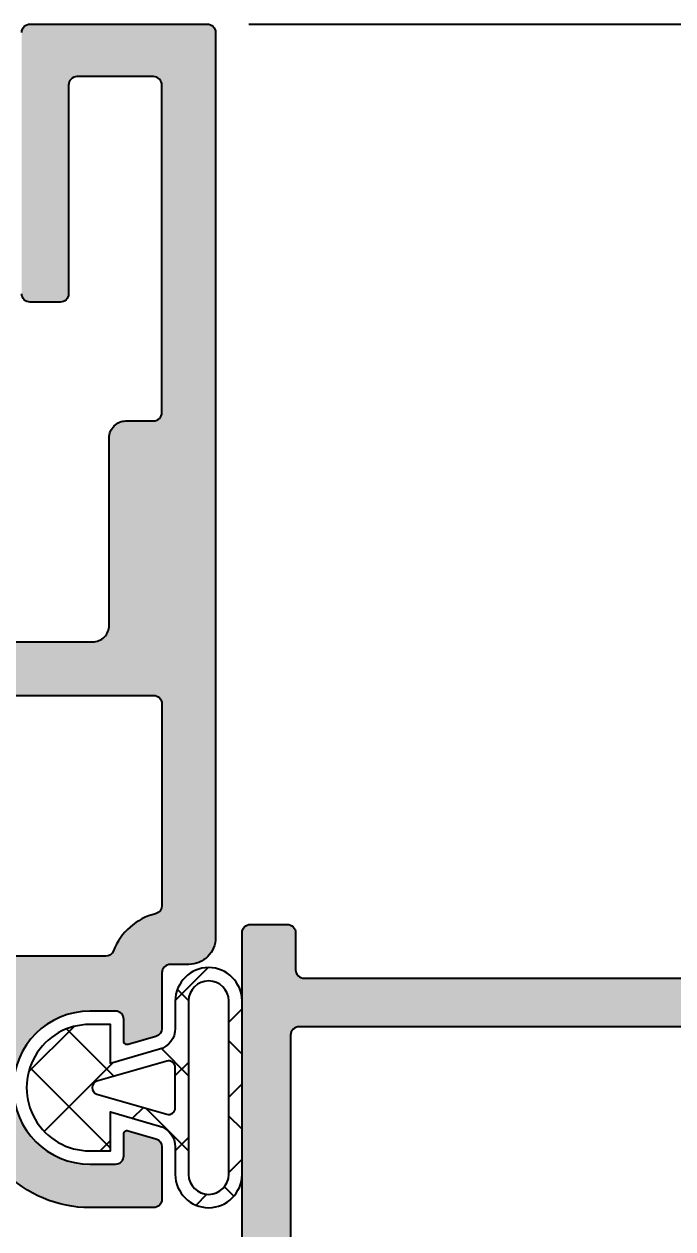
# Model space of a CAD drawing. Header units: millimetres. Extents: x -17234 to -8874, y -2869 to 1211.
# Drawn here: x -16336.39 to -16317.01, y -664.9 to -628.91 of the extents above; entities that cross this region are included whole.
import ezdxf

# ---------------------------------------------------------------- set-up
doc = ezdxf.new("R2010")
doc.units = ezdxf.units.MM
doc.linetypes.add('ACAD_ISO07W100', pattern=[3, 0, -3])
doc.layers.get('Defpoints').update_dxf_attribs({"linetype": 'ACAD_ISO07W100', "true_color": 0x105689})
for name, color, linetype in [('Dim', 5, 'Continuous'), ('Gasket EPDM', 32, 'Continuous'), ('Gasket Silicone', 20, 'Continuous'), ('Profile', 1, 'Continuous')]:
    doc.layers.add(name, color=color, linetype=linetype)
doc.styles.add('TXT', font='techb___.ttf')
doc.dimstyles.new('ISO-25$0', dxfattribs={"dimtxt": 2.5, "dimasz": 2.5, "dimexe": 1.25, "dimexo": 0.625, "dimtad": 1, "dimtxsty": 'TXT', "dimcen": 2.5, "dimclrd": 5, "dimclre": 5, "dimclrt": 2, "dimadec": 0, "dimazin": 0, "dimtfac": 1, "dimtmove": 0, "dimatfit": 3, "dimfxl": 1, "dimarcsym": 0})

# ---------------------------------------------------------------- blocks, each defined once
blk = doc.blocks.new('*D84')
at = {"layer": 'Defpoints', "color": 0, "transparency": 16777216}
for p in [(-16330.92153387647, -628.9137427303053), (-16248.2118407589, -690.413742730313), (-16197.46410221403, -690.413742730313)]:
    blk.add_point(p, dxfattribs=at)
at = {"layer": 'Dim', "color": 5, "lineweight": -2, "transparency": 16777216}
for p, q in [((-16329.67153387647, -628.9137427303053), (-16194.96410221403, -628.9137427303053)), ((-16197.46410221403, -633.9137427303053), (-16197.46410221403, -685.413742730313)), ((-16246.9618407589, -690.413742730313), (-16194.96410221403, -690.413742730313))]:
    blk.add_line(p, q, dxfattribs=at)
at = {"layer": 'Dim', "color": 5, "transparency": 16777216}
for points in [[(-16198.29743554736, -633.9137427303053), (-16196.63076888069, -633.9137427303053), (-16197.46410221403, -628.9137427303053)], [(-16198.29743554736, -685.413742730313), (-16196.63076888069, -685.413742730313), (-16197.46410221403, -690.413742730313)]]:
    blk.add_solid(points, dxfattribs=at)
at = {"layer": 'Dim', "color": 2, "transparency": 16777216, "char_height": 5, "attachment_point": 5, "rotation": 90, "style": 'TXT'}
for s, insert in [('[2 13/32"]', (-16192.71629519648, -659.6637427303118)), ('61,5', (-16201.65269870526, -659.6637427303118))]:
    blk.add_mtext(s, dxfattribs=dict(at, insert=insert))

msp = doc.modelspace()

# ---------------------------------------------------------------- hatches: boundary and pattern name
at = {"layer": 'Gasket EPDM', "ltscale": 0.5}
h = msp.add_hatch(dxfattribs=at)
h.set_pattern_fill('ANSI37', color=256, scale=0.5, style=0)
h.set_pattern_definition([(45, (1129.306216342567, -68.55554387392306), (-1.122532015133644, 1.122532015133644), []), (135, (1129.306216342567, -68.55554387392306), (-1.122532015133644, -1.122532015133644), [])])
edge = h.paths.add_edge_path(flags=16)
edge.add_line((-16330.27465887748, -663.277421522401), (-16330.27465887748, -658.0917965227472))
edge.add_arc((-16330.87622137762, -658.0980793311453), 0.6015953085371765, 0.598383902964518, 179.4016160970355)
edge.add_line((-16331.47778387776, -658.0917965227472), (-16331.47778387772, -663.2774215224357))
edge.add_arc((-16330.8762213776, -663.2711387140204), 0.6015953085155302, 180.5983839046319, 359.4016160986703)
edge = h.paths.add_edge_path(flags=16)
edge.add_arc((-16332.07309637776, -661.2891303448075), 0.1984374999993312, 253.8556612154864, 359.9999999998031)
edge.add_line((-16331.87465887776, -661.2891303448082), (-16331.87465887776, -660.080087700317))
edge.add_arc((-16332.07309637776, -660.0800877003186), 0.1984375000029104, 4.595545893572761e-10, 106.1443387832034)
edge.add_line((-16332.12827352733, -659.8894757290998), (-16334.2166199128, -660.4939970513309))
edge.add_arc((-16334.16144276322, -660.6846090225473), 0.1984374999996301, 106.1443387833951, 253.8556612154956)
edge.add_line((-16334.2166199128, -660.8752209937625), (-16332.12827352733, -661.4797423160226))
edge = h.paths.add_edge_path()
edge.add_line((-16334.42653387753, -662.5727340225428), (-16333.80840887766, -662.5727340225428))
edge.add_line((-16333.80840887766, -662.5727340225428), (-16333.80840887766, -661.4065555460916))
edge.add_line((-16333.80840887766, -661.4065555460916), (-16332.34455282715, -661.8303033503008))
edge.add_arc((-16332.52553387776, -662.4555106158896), 0.6508749999996938, 4.0029135561781004e-10, 73.85566121598788, ccw=False)
edge.add_line((-16331.87465887776, -662.455510615885), (-16331.87465887771, -663.2774215224473))
edge.add_arc((-16330.8762213776, -663.2711518373801), 0.9984571851563216, 180.3597839340105, 359.6402160693035)
edge.add_line((-16329.87778387748, -663.2774215223895), (-16329.87778387748, -658.0917965227472))
edge.add_arc((-16330.87622137762, -658.0980662077857), 0.9984571851779684, 0.3597839323521338, 179.6402160676479)
edge.add_line((-16331.87465887776, -658.0917965227472), (-16331.87465887776, -658.913707429243))
edge.add_arc((-16332.52553387774, -658.9137074292447), 0.6508749999848078, -73.85566122028348, 1.5012346921139397e-10, ccw=False)
edge.add_line((-16332.34455282718, -659.538914694833), (-16333.80840887767, -659.9626624990046))
edge.add_line((-16333.80840887767, -659.9626624990046), (-16333.80840887766, -658.796484022565))
edge.add_line((-16333.80840887766, -658.796484022565), (-16334.42653387755, -658.796484022565))
edge.add_arc((-16334.42653387754, -660.6846090225539), 1.888124999988918, 90.00000000033117, 270.0000000004416)
at = {"layer": 'Gasket Silicone', "ltscale": 0.5}
h = msp.add_hatch(color=1, dxfattribs=at)
h.dxf.hatch_style = 1
edge = h.paths.add_edge_path(flags=16)
edge.add_arc((-16332.02153615542, -657.2531585134402), 1.819997244689767, 103.9777522118697, 158.8533392429403)
edge.add_arc((-16333.95213986164, -656.5063938365813), 0.2499998937265898, 269.9999966007455, 338.85338486417874, ccw=False)
edge.add_line((-16333.95213987647, -656.7563937303078), (-16337.82124987646, -656.7563937303078))
edge.add_arc((-16337.8212504564, -657.5563934848436), 0.7999997545360712, 89.9999584647644, 215.4309733221216)
edge.add_arc((-16340.02125037647, -659.1216415990123), 1.900000487535937, -215.4309470492293, 35.43094704881719, ccw=False)
edge.add_arc((-16342.22125055411, -657.5563937845284), 0.7999997906811854, 324.5690548620934, 421.7291144374652)
edge.add_arc((-16341.72392787663, -656.6316399173281), 0.2500000000017152, 180.0000000002345, 241.7291144378907, ccw=False)
edge.add_line((-16341.97392787664, -656.6316399173292), (-16341.97392787664, -649.2181784482066))
edge.add_arc((-16341.72392787663, -649.2181784482109), 0.250000000003638, 89.99999999916622, 179.9999999990099, ccw=False)
edge.add_line((-16341.72392787663, -648.968178448208), (-16332.52153387646, -648.968178448208))
edge.add_arc((-16332.52153387647, -649.2181784482066), 0.2499999999985221, -1.3026806300331373e-09, 89.99999999874939, ccw=False)
edge.add_line((-16332.27153387647, -649.2181784482123), (-16332.27153387647, -655.2444547345019))
edge.add_arc((-16332.52153387647, -655.2444547345012), 0.249999999998181, 283.97775221152926, 359.9999999998437, ccw=False)
edge = h.paths.add_edge_path()
edge.add_arc((-16331.47153327969, -656.2031790459002), 0.7999994023377852, -90.0000428036173, 4.2804871213775186e-05, ccw=False)
edge.add_line((-16331.47153387734, -657.0031784482376), (-16332.02153387735, -657.0031784482318))
edge.add_arc((-16332.02153406411, -657.2531782614728), 0.2499998132411308, 89.99995719622638, 180.000042802992)
edge.add_line((-16332.27153387735, -657.253178448236), (-16332.27153387734, -658.9152834482211))
edge.add_arc((-16332.52153368986, -658.915283662232), 0.2499998125241297, -73.8555787828061, 4.9047727713968925e-05, ccw=False)
edge.add_line((-16332.45201887734, -659.1554244482356), (-16333.28372787734, -659.3961824482218))
edge.add_arc((-16333.31153391628, -659.3001261292596), 0.09999996106819657, 180.0001827625556, 286.14448319014525, ccw=False)
edge.add_line((-16333.41153387734, -659.3001264482403), (-16333.41153387734, -658.6481784482255))
edge.add_arc((-16333.66153369058, -658.6481782614532), 0.2499998132316948, 359.9999571948975, 450.0000428050243)
edge.add_line((-16333.66153387735, -658.3981784482212), (-16334.42653387735, -658.3981784481981))
edge.add_arc((-16334.42653387735, -660.6831784482448), 2.285000000046693, 90, 270)
edge.add_line((-16334.42653387735, -662.9681784482915), (-16333.66153387735, -662.9681784482337))
edge.add_arc((-16333.66153369058, -662.7181786349774), 0.2499998132563648, 269.9999571949758, 360.0000427981978)
edge.add_line((-16333.41153387732, -662.7181784482352), (-16333.41153387734, -662.0662314482178))
edge.add_arc((-16333.31153391626, -662.0662317672173), 0.09999996108177532, 73.85551681985112, 179.9998172266316, ccw=False)
edge.add_line((-16333.28372787734, -661.9701754482364), (-16332.45201887734, -662.2109334482226))
edge.add_arc((-16332.52153368985, -662.451074234218), 0.2499998125131848, -4.904827488871888e-05, 73.85557878468711, ccw=False)
edge.add_line((-16332.27153387734, -662.4510744482313), (-16332.27153387734, -664.0181784482378))
edge.add_arc((-16332.52153369057, -664.0181786349848), 0.2499998132280568, -90.0000428066918, 4.279929208905742e-05, ccw=False)
edge.add_line((-16332.52153387735, -664.2681784482132), (-16334.42653387735, -664.2681784482074))
edge.add_arc((-16334.42653239201, -660.6831755685912), 3.585002879616548, 224.4374978261976, 269.99997626113753, ccw=False)
edge.add_arc((-16337.16478158605, -663.3681793290017), 0.2500008807623683, 44.43735913599907, 89.9998375755555)
edge.add_line((-16337.16478087734, -663.1181784482409), (-16342.97118787734, -663.1181784482409))
edge.add_arc((-16342.9711880641, -662.8681786350032), 0.2499998132377202, 179.9999571935687, 270.0000428037736, ccw=False)
edge.add_line((-16343.22118787734, -662.8681784482251), (-16343.22118787734, -661.2500100225604))
edge.add_arc((-16343.47118787734, -661.2500100225628), 0.25, 5.471571829615317e-10, 90.00000000083378)
edge.add_line((-16343.47118787735, -661.000010022562), (-16343.85637570384, -661.000010022562))
edge.add_arc((-16343.85637570383, -660.7500100225617), 0.2500000000003411, 239.7572899260177, 269.99999999874933, ccw=False)
edge.add_arc((-16344.93300518738, -662.5966769591118), 1.887594400109947, 59.75728992817039, 150.0000052232095)
edge.add_arc((-16347.19557842673, -661.2903799653091), 0.724999999995414, 150.0000052222172, 330.00000522220944, ccw=False)
edge.add_line((-16347.82344687751, -660.9278800225384), (-16346.41197587751, -658.4831400225232))
edge.add_arc((-16346.23877061399, -658.5831400599005), 0.2000001769722636, 10.262890823424016, 150.0000169066494, ccw=False)
edge.add_arc((-16345.84202138271, -658.5113039255165), 0.2032000000125387, 190.2628908220549, 249.9999921428203)
edge.add_line((-16345.91151990202, -658.7022494565414), (-16344.2273478608, -659.3152382108835))
edge.add_arc((-16344.29684638005, -659.5061837419187), 0.2032000000003935, 22.347159360010323, 69.99999216067579, ccw=False)
edge.add_arc((-16343.92392787746, -659.3528800225095), 0.1999999999496351, 202.3471593517973, 359.9999999967757)
edge.add_line((-16343.72392787751, -659.3528800225207), (-16343.72392787751, -654.7528720225189))
edge.add_arc((-16343.92392772811, -654.7528718731314), 0.1999998506017267, 359.999957203613, 450.0000428007513)
edge.add_line((-16343.92392787751, -654.5528720225304), (-16344.4294806236, -654.5528720225304))
edge.add_arc((-16344.4294806236, -654.7560720225474), 0.2032000000169774, 90.00000000102581, 119.999988414818)
edge.add_line((-16344.53108058803, -654.5800956399405), (-16345.7437540037, -655.2802326365304))
edge.add_arc((-16345.6421540392, -655.4562090191035), 0.2032000000238053, 119.9999884373455, 161.237453343046)
edge.add_arc((-16346.02392787748, -655.3265210225484), 0.2000000000278176, 179.9999999983064, 341.23745334198856, ccw=False)
edge.add_line((-16346.22392787751, -655.3265210225425), (-16346.22392787662, -651.7311967301259))
edge.add_arc((-16346.0239278766, -651.7311967301255), 0.2000000000261934, 18.762546657949827, 180.0000000001303, ccw=False)
edge.add_arc((-16345.64215403834, -651.601508733587), 0.2032000000048033, 198.7625466538726, 240.0000115595291)
edge.add_line((-16345.74375400284, -651.777485116138), (-16344.53108058715, -652.4776221127337))
edge.add_arc((-16344.42948062274, -652.3016457301444), 0.2031999999932208, 240.0000115866953, 270.0000000005129)
edge.add_line((-16344.42948062274, -652.504845730138), (-16343.92392787664, -652.504845730138))
edge.add_arc((-16343.92392772723, -652.3048458795352), 0.1999998506028636, 269.9999571987277, 360.0000427958659)
edge.add_line((-16343.72392787663, -652.3048457301495), (-16343.72392787663, -647.7048377301477))
edge.add_arc((-16343.92392787658, -647.7048377301593), 0.1999999999516149, 3.322025754498697e-09, 157.6528406482803)
edge.add_arc((-16344.29684637919, -647.5515340107402), 0.2032000000157218, 290.00000783833707, 337.652840638894, ccw=False)
edge.add_line((-16344.22734785993, -647.7424795417905), (-16345.91151990114, -648.355468296127))
edge.add_arc((-16345.84202138183, -648.546413827158), 0.2032000000194596, 110.0000078575626, 169.737109178216)
edge.add_arc((-16346.23877061311, -648.4745776927741), 0.2000001769702911, 209.9999830934701, 349.7371091766434, ccw=False)
edge.add_line((-16346.41197587663, -648.5745777301508), (-16347.82344687663, -646.12983773013))
edge.add_arc((-16347.19557842585, -645.7673377873592), 0.7249999999969893, 29.99999477771871, 209.9999947777187, ccw=False)
edge.add_arc((-16344.9330051865, -644.4610407935583), 1.887594400108075, 209.9999947767703, 300.242710071808)
edge.add_arc((-16343.85637570297, -646.3077077301095), 0.2499999999970017, 89.99999999874939, 120.24271007149329, ccw=False)
edge.add_line((-16343.85637570296, -646.0577077301122), (-16342.22392787663, -646.0577077301122))
edge.add_arc((-16342.22392787663, -646.3077077301078), 0.2499999999956799, -6.514255801448599e-10, 89.99999999916622, ccw=False)
edge.add_line((-16341.97392787664, -646.3077077301107), (-16341.97392787664, -647.1181784482098))
edge.add_arc((-16341.72392787663, -647.1181784482055), 0.250000000003638, 180.0000000009901, 270.0000000008338)
edge.add_line((-16341.72392787663, -647.3681784482084), (-16334.34653387647, -647.3681784482084))
edge.add_arc((-16334.34653387647, -646.8681784482117), 0.4999999999967031, 270, 360.0000000000261)
edge.add_line((-16333.84653387647, -646.8681784482114), (-16333.84653387647, -641.2677077301164))
edge.add_arc((-16333.34653387647, -641.2677077301132), 0.5, 90.00000000041689, 180.0000000003648, ccw=False)
edge.add_line((-16333.34653387648, -640.7677077301137), (-16332.52153387646, -640.7677077301137))
edge.add_arc((-16332.52153387647, -640.517707730118), 0.2499999999956799, 270.0000000008338, 360.0000000006514)
edge.add_line((-16332.27153387647, -640.5177077301151), (-16332.27153387647, -630.733742730317))
edge.add_arc((-16332.52153387647, -630.7337427303142), 0.249999999996362, 359.9999999993747, 449.9999999991662)
edge.add_line((-16332.52153387646, -630.4837427303185), (-16334.81135987647, -630.4837427303185))
edge.add_arc((-16334.81136006325, -630.7337425435319), 0.2499998132135049, 89.99995719330819, 180.0000428066918)
edge.add_line((-16335.06135987646, -630.7337427303112), (-16335.06135987648, -636.9691066575942))
edge.add_arc((-16335.31135987647, -636.969106657597), 0.249999999996362, -89.99999999916622, 6.252776074688882e-10, ccw=False)
edge.add_line((-16335.31135987647, -637.2191066575928), (-16336.21135987647, -637.2191066575928))
edge.add_arc((-16336.21135987647, -636.969106657589), 0.2500000000037517, 179.9999999998697, 270, ccw=False)
edge.add_line((-16336.46135987647, -636.9691066575884), (-16336.46135987646, -629.1637427303211))
edge.add_arc((-16336.21136006324, -629.163742543539), 0.2499998132171429, 89.99995719414198, 180.0000428073432, ccw=False)
edge.add_line((-16336.21135987647, -628.9137427303226), (-16330.92153387647, -628.9137427303053))
edge.add_arc((-16330.9215336897, -629.1637425435337), 0.2499998132283978, -4.2809896513062995e-05, 90.00004280335668, ccw=False)
edge.add_line((-16330.67153387647, -629.1637427303269), (-16330.67153387647, -656.2031603279838))
edge.add_line((-16330.67153387647, -656.2031603279838), (-16330.67153387735, -656.2031784482319))
h = msp.add_hatch(color=1, dxfattribs=at)
h.dxf.hatch_style = 1
edge = h.paths.add_edge_path()
edge.add_arc((-16333.54943450264, -688.5059489860653), 0.7249999999952433, 150.0000052221939, 330.00000522223274, ccw=False)
edge.add_line((-16334.17730295342, -688.1434490432943), (-16332.76583195342, -685.6987090432733))
edge.add_arc((-16332.5926266899, -685.79870908065), 0.2000001769704041, 10.2628908233566, 150.0000169065299, ccw=False)
edge.add_arc((-16332.19587745862, -685.7268729462663), 0.2032000000197387, 190.2628908217524, 249.9999921424264)
edge.add_line((-16332.26537597794, -685.9178184772971), (-16330.58120393673, -686.5308072316336))
edge.add_arc((-16330.65070245598, -686.721752762688), 0.2032000000184479, 22.347159361948627, 69.99999216252871, ccw=False)
edge.add_arc((-16330.27778395337, -686.5684490432652), 0.1999999999496784, 202.3471593518275, 359.9999999967757)
edge.add_line((-16330.07778395342, -686.5684490432765), (-16330.07778395342, -681.9684410432747))
edge.add_arc((-16330.27778380402, -681.9684408938872), 0.1999998506017267, 359.999957203613, 450.0000428007513)
edge.add_line((-16330.27778395342, -681.7684410432863), (-16330.78333669953, -681.7684410432863))
edge.add_arc((-16330.78333669953, -681.9716410432732), 0.2031999999868503, 90, 119.9999884137901)
edge.add_line((-16330.88493666394, -681.7956646606905), (-16332.09761007963, -682.4958016572863))
edge.add_arc((-16331.99601011513, -682.6717780398371), 0.203200000004508, 119.999988440487, 161.2374533461274)
edge.add_arc((-16332.3777839534, -682.5420900432977), 0.2000000000332405, 179.9999999985344, 341.2374533422755, ccw=False)
edge.add_line((-16332.57778395343, -682.5420900432925), (-16332.57778395343, -681.8492700432733))
edge.add_arc((-16329.57778002335, -681.8492728469593), 3.000003930080712, 160.1075634559722, 179.9999464536137, ccw=False)
edge.add_arc((-16332.6338661359, -680.7434413868102), 0.2500000000059741, 340.1075634561956, 379.8924365438044)
edge.add_arc((-16329.57778002335, -679.6376099266612), 3.000003930080759, 180.0000535463863, 199.8924365440278, ccw=False)
edge.add_line((-16332.57778395343, -679.6376127303471), (-16332.57778395343, -678.9447927303279))
edge.add_arc((-16332.3777839534, -678.9447927303228), 0.2000000000316504, 18.7625466577245, 180.0000000014656, ccw=False)
edge.add_arc((-16331.99601011513, -678.8151047337833), 0.2032000000048033, 198.7625466538726, 240.000011559513)
edge.add_line((-16332.09761007963, -678.9910811163342), (-16330.88493666394, -679.69121811293))
edge.add_arc((-16330.78333669953, -679.5152417303473), 0.2031999999866009, 240.0000115862099, 270)
edge.add_line((-16330.78333669953, -679.7184417303341), (-16330.27778395342, -679.7184417303341))
edge.add_arc((-16330.27778380402, -679.5184418797332), 0.1999998506009309, 269.9999571992488, 360.0000427963869)
edge.add_line((-16330.07778395342, -679.5184417303458), (-16330.07778395342, -674.918433730344))
edge.add_arc((-16330.27778395337, -674.9184337303552), 0.1999999999497959, 3.224319114689824e-09, 157.6528406481725)
edge.add_arc((-16330.65070245598, -674.7651300109325), 0.2032000000189171, 290.00000783747134, 337.6528406380513, ccw=False)
edge.add_line((-16330.58120393673, -674.9560755419868), (-16332.26537597794, -675.5690642963233))
edge.add_arc((-16332.19587745862, -675.7600098273541), 0.2032000000193528, 110.0000078575735, 169.7371091782476)
edge.add_arc((-16332.5926266899, -675.6881736929704), 0.2000001769702911, 209.9999830934701, 349.7371091766434, ccw=False)
edge.add_line((-16332.76583195342, -675.7881737303471), (-16334.17730295342, -673.3434337303262))
edge.add_arc((-16333.54943450264, -672.9809337875552), 0.7249999999955276, 29.9999947777672, 209.9999947778061, ccw=False)
edge.add_arc((-16331.28686126329, -671.6746367937543), 1.887594400109764, 209.9999947767486, 300.2427100718522)
edge.add_arc((-16330.21023177975, -673.5213037303023), 0.249999999999454, 90.00000000125073, 120.24271007406091, ccw=False)
edge.add_line((-16330.21023177975, -673.2713037303026), (-16330.12778395367, -673.2713037303026))
edge.add_arc((-16330.12778395367, -673.0213037303072), 0.2499999999954525, 270.0000000004169, 360.0000000007035)
edge.add_line((-16329.87778395368, -673.0213037303041), (-16329.87778395369, -656.0587427303398))
edge.add_arc((-16329.62778414046, -656.0587425435394), 0.2499998132280568, 89.99995719080692, 180.000042811512, ccw=False)
edge.add_line((-16329.62778395367, -655.8087427303124), (-16328.52778395367, -655.8087427303124))
edge.add_arc((-16328.5277837669, -656.0587425435431), 0.2499998132307853, -4.281067822375917e-05, 90.00004280502418, ccw=False)
edge.add_line((-16328.27778395367, -656.0587427303398), (-16328.27778395367, -657.1637427303065))
edge.add_arc((-16328.02778414046, -657.1637429171108), 0.2499998132062289, 179.9999571875761, 270.0000428083593)
edge.add_line((-16328.02778395368, -657.4137427303165), (-16303.83688095368, -657.4137427303049))
edge.add_arc((-16303.83688076692, -657.6637425435478), 0.2499998132429498, -4.280260111499956e-05, 90.00004280252301, ccw=False)
edge.add_line((-16303.58688095368, -657.6637427303092), (-16303.58688095368, -689.8285427303196))
edge.add_arc((-16303.83688076691, -689.8285429170853), 0.2499998132335138, -90.0000428046074, 4.2803591327356116e-05, ccw=False)
edge.add_line((-16303.83688095368, -690.0785427303181), (-16307.43688095367, -690.0785427303181))
edge.add_arc((-16307.43688114044, -689.8285429170871), 0.2499998132310126, 179.9999571959919, 270.00004280502424, ccw=False)
edge.add_line((-16307.68688095368, -689.8285427303196), (-16307.68688095368, -688.9285427303284))
edge.add_arc((-16307.43688114045, -688.9285425435506), 0.2499998132262378, 89.9999571937251, 180.0000428063531, ccw=False)
edge.add_line((-16307.43688095367, -688.6785427303241), (-16305.28688095369, -688.6785427303241))
edge.add_arc((-16305.28688095369, -688.428542730323), 0.2500000000011369, 269.9999999995831, 359.9999999994008)
edge.add_line((-16305.03688095368, -688.4285427303256), (-16305.03688095368, -680.5343827303207))
edge.add_arc((-16305.28688095369, -680.5343827303204), 0.250000000003638, 359.9999999999479, 450)
edge.add_line((-16305.28688095369, -680.2843827303163), (-16308.59859490385, -680.2843827303163))
edge.add_arc((-16308.59859490386, -680.5343827303172), 0.2500000000009095, 89.99999999916623, 179.9999999994529)
edge.add_line((-16308.84859490386, -680.5343827303149), (-16308.84859490386, -682.5343827303144))
edge.add_arc((-16309.09859490385, -682.5343827303172), 0.249999999996362, -89.99999999916622, 6.514255801448599e-10, ccw=False)
edge.add_line((-16309.09859490385, -682.7843827303129), (-16311.18688095368, -682.7843827303129))
edge.add_arc((-16311.18688192027, -682.5343821421407), 0.2500005881741386, 240.0003336194172, 270.000221525392, ccw=False)
edge.add_line((-16311.31188095369, -682.7508897303034), (-16311.5618809537, -682.6065517303203))
edge.add_arc((-16311.68688095368, -682.8230582608036), 0.2500001554718995, 60.00002057811908, 119.9999794296376)
edge.add_line((-16311.81188095368, -682.6065517303376), (-16312.0618809537, -682.7508897303034))
edge.add_arc((-16312.18687998712, -682.5343821421543), 0.2500005881606681, 269.9997784796105, 299.99966638142394, ccw=False)
edge.add_line((-16312.18688095368, -682.7843827303129), (-16314.63688095367, -682.7843827303129))
edge.add_arc((-16314.63688095367, -682.0593827303138), 0.7249999999991132, 90, 270, ccw=False)
edge.add_line((-16314.63688095367, -681.3343827303147), (-16314.1633989101, -681.3343827303147))
edge.add_arc((-16314.1633989101, -681.0843827303145), 0.2500000000002274, 269.9999999991662, 376.3826392220124)
edge.add_arc((-16313.22798441639, -680.8093832304017), 0.7249999999985425, 54.0494177083317, 196.3826392231987, ccw=False)
edge.add_arc((-16311.68688008527, -678.6843832304021), 1.900000487506537, 234.0494177079276, 485.9505822920723)
edge.add_arc((-16313.22798441639, -676.5593832304032), 0.7250000000007145, 125.95058229205961, 305.95058229205426, ccw=False)
edge.add_arc((-16311.68688008526, -678.6843832304081), 3.350000487518091, 3.98208601457668, 125.95058229213109, ccw=False)
edge.add_arc((-16308.0955706778, -678.4343827303977), 0.2499999999994272, 183.9820860152528, 270.0000000008338)
edge.add_line((-16308.09557067779, -678.6843827303976), (-16305.28688095394, -678.6843827303976))
edge.add_arc((-16305.28688095394, -678.4343827303965), 0.2500000000011369, 269.9999999995831, 359.9999999994008)
edge.add_line((-16305.03688095394, -678.4343827303991), (-16305.03688095394, -659.1137427303825))
edge.add_arc((-16305.28688095394, -659.1137427303851), 0.250000000001819, 5.992673908582698e-10, 90.00000000041689)
edge.add_line((-16305.28688095394, -658.863742730384), (-16328.17778395395, -658.8637427303955))
edge.add_arc((-16328.17778395395, -659.1137427303911), 0.2499999999955662, 90.00000000083378, 180.0000000006774)
edge.add_line((-16328.42778395394, -659.113742730394), (-16328.42778395393, -673.0198719171603))
edge.add_line((-16328.42778395393, -673.0198719171603), (-16328.32778395394, -673.5213037303531))
edge.add_line((-16328.32778395394, -673.5213037303531), (-16328.32778395394, -686.6824137303919))
edge.add_arc((-16328.07778395394, -686.6824137303885), 0.250000000001819, 180.0000000007817, 270.0000000004169)
edge.add_line((-16328.07778395394, -686.9324137303904), (-16327.52778395393, -686.9324137303962))
edge.add_arc((-16327.52778376717, -687.1824135436307), 0.249999813234537, -4.2803174324035353e-05, 90.00004280419051, ccw=False)
edge.add_line((-16327.27778395393, -687.1824137303946), (-16327.27778395393, -688.0824137303742))
edge.add_arc((-16327.52778376717, -688.0824139171468), 0.2499998132426087, -90.00004280252301, 4.280515457821821e-05, ccw=False)
edge.add_line((-16327.52778395393, -688.33241373039), (-16328.07778395394, -688.33241373039))
edge.add_arc((-16328.07778395394, -688.5824137303912), 0.2500000000011369, 89.99999999958312, 179.9999999994007)
edge.add_line((-16328.32778395394, -688.5824137303886), (-16328.32778395394, -689.8285427303946))
edge.add_arc((-16328.57778395394, -689.8285427303974), 0.249999999996362, -89.99999999916622, 6.514255801448599e-10, ccw=False)
edge.add_line((-16328.57778395394, -690.0785427303931), (-16329.52778395394, -690.0785427303931))
edge.add_arc((-16329.52778395394, -689.8285427303974), 0.2499999999956799, 179.9999999993486, 269.9999999991662, ccw=False)
edge.add_line((-16329.77778395394, -689.8285427303946), (-16329.77778395394, -688.4655790433568))
edge.add_arc((-16330.02778395394, -688.4655790433594), 0.250000000001819, 5.992673908582698e-10, 90.00000000041689)
edge.add_line((-16330.02778395394, -688.2155790433583), (-16330.21023177996, -688.2155790433583))
edge.add_arc((-16330.21023177996, -687.9655790433566), 0.2500000000017053, 239.7572899258151, 270, ccw=False)
edge.add_arc((-16331.28686126355, -689.8122459798795), 1.88759440010545, 59.75728992668475, 150.0000052232978)

# ---------------------------------------------------------------- linework, layer by layer
at = {"layer": 'Gasket EPDM'}
for points in [[(-16334.42653387753, -662.5727340225428), (-16333.80840887766, -662.5727340225428), (-16333.80840887766, -661.4065555460916), (-16332.34455282715, -661.8303033503008, -0.3338951619112375), (-16331.87465887776, -662.455510615885), (-16331.87465887771, -663.2774215224473, 0.9937402190941079), (-16329.87778387748, -663.2774215223895), (-16329.87778387748, -658.0917965227472, 0.9937402190941309), (-16331.87465887776, -658.0917965227472), (-16331.87465887776, -658.913707429243, -0.3338951619347395), (-16332.34455282718, -659.538914694833), (-16333.80840887767, -659.9626624990046), (-16333.80840887766, -658.796484022565), (-16334.42653387755, -658.796484022565, 1.000000000000963)], [(-16330.27465887748, -663.277421522401), (-16330.27465887748, -658.0917965227472, 0.9896103896142373), (-16331.47778387776, -658.0917965227472), (-16331.47778387772, -663.2774215224357, 0.9896103896139561)], [(-16332.12827352733, -661.4797423160226, 0.4993682090675211), (-16331.87465887776, -661.2891303448082), (-16331.87465887776, -660.080087700317, 0.4993682090603193), (-16332.12827352733, -659.8894757290998), (-16334.2166199128, -660.4939970513309, 0.7515810759948002), (-16334.2166199128, -660.8752209937625)]]:
    msp.add_lwpolyline(points, format="xyb", close=True, dxfattribs=at)
at = {"layer": 'Profile', "color": 9, "ltscale": 0.5}
for points in [[(-16336.46135987646, -629.1637427303211, -0.4142140000245929), (-16336.21135987647, -628.9137427303226), (-16330.92153387647, -628.9137427303053, -0.4142140000235273), (-16330.67153387647, -629.1637427303269), (-16330.67153387647, -656.2031603279838), (-16330.67153387735, -656.2031784482319, -0.4142139999996526), (-16331.47153387734, -657.0031784482376), (-16332.02153387735, -657.0031784482318, 0.4142139999904956), (-16332.27153387735, -657.253178448236), (-16332.27153387734, -658.9152834482211, -0.3338950000015186), (-16332.45201887734, -659.1554244482356), (-16333.28372787734, -659.3961824482218, -0.4993679999719679), (-16333.41153387734, -659.3001264482403), (-16333.41153387734, -658.6481784482255, 0.4142140000075442), (-16333.66153387735, -658.3981784482212), (-16334.42653387735, -658.3981784481981, 0.9999999999999999), (-16334.42653387735, -662.9681784482915), (-16333.66153387735, -662.9681784482337, 0.4142139999734469), (-16333.41153387732, -662.7181784482352), (-16333.41153387734, -662.0662314482178, -0.4993679998541087), (-16333.28372787734, -661.9701754482364), (-16332.45201887734, -662.2109334482226, -0.3338950000132848), (-16332.27153387734, -662.4510744482313), (-16332.27153387734, -664.0181784482378, -0.4142139999862334), (-16332.52153387735, -664.2681784482132), (-16334.42653387735, -664.2681784482074, -0.2014649999988684), (-16336.98627687734, -663.1931464482387, 0.2014650000200762)], [(-16341.72392787663, -647.3681784482084), (-16334.34653387647, -647.3681784482084, 0.4142135623731088), (-16333.84653387647, -646.8681784482114), (-16333.84653387647, -641.2677077301164, -0.4142135623731367), (-16333.34653387648, -640.7677077301137), (-16332.52153387646, -640.7677077301137, 0.4142135623731), (-16332.27153387647, -640.5177077301151), (-16332.27153387647, -630.733742730317, 0.4142135623728651), (-16332.52153387646, -630.4837427303185), (-16334.81135987647, -630.4837427303185, 0.4142140000245929), (-16335.06135987646, -630.7337427303112), (-16335.06135987648, -636.9691066575942, -0.4142135623726955), (-16335.31135987647, -637.2191066575928), (-16336.21135987647, -637.2191066575928, -0.4142135623736278), (-16336.46135987647, -636.9691066575884)], [(-16329.87778395368, -673.0213037303041), (-16329.87778395369, -656.0587427303398, -0.4142140000629463), (-16329.62778395367, -655.8087427303124), (-16328.52778395367, -655.8087427303124, -0.4142140000373731), (-16328.27778395367, -656.0587427303398), (-16328.27778395367, -657.1637427303065, 0.4142140000629462), (-16328.02778395368, -657.4137427303165), (-16303.83688095368, -657.4137427303049, -0.414213999981965)], [(-16305.28688095394, -658.863742730384), (-16328.17778395395, -658.8637427303955, 0.4142135623732174), (-16328.42778395394, -659.113742730394), (-16328.42778395393, -673.0198719171603)]]:
    msp.add_lwpolyline(points, format="xyb", dxfattribs=at)
at = {"layer": 'Profile', "ltscale": 0.5}
msp.add_lwpolyline([(-16332.46114759792, -655.4870521320738, 0.2441231609592803), (-16333.71897487647, -656.5965827303224, -0.309806999978354), (-16333.95213987647, -656.7563937303078), (-16337.82124987646, -656.7563937303078, 0.609391000002752), (-16338.47310187647, -658.0201707303195, -1.938749000007704), (-16341.56939887646, -658.0201707303079, 0.4513075279504297), (-16341.84233806154, -656.8518194534136, -0.2760520959773859), (-16341.97392787664, -656.6316399173292), (-16341.97392787664, -649.2181784482066, -0.4142135623731086), (-16341.72392787663, -648.968178448208), (-16332.52153387646, -648.968178448208, -0.4142135623730765), (-16332.27153387647, -649.2181784482123), (-16332.27153387647, -655.2444547345019, -0.3444362004819417), (-16332.4611475979, -655.4870521321777)], format="xyb", dxfattribs=at)

# ---------------------------------------------------------------- dimensions: what is measured, and where the dimension line sits
at = {"layer": 'Dim'}
dim = msp.add_linear_dim(base=(-16197.46410221403, -690.413742730313), p1=(-16330.92153387647, -628.9137427303053), p2=(-16248.2118407589, -690.413742730313), angle=90.0000000001872, dimstyle='ISO-25$0', override={"dimscale": 2, "dimpost": '\\X'}, dxfattribs=at)
dim.commit()
dim.dimension.update_dxf_attribs({"geometry": '*D84', "text_midpoint": (-16197.46410221403, -659.6637427303118)})

doc.saveas('drawing.dxf')
